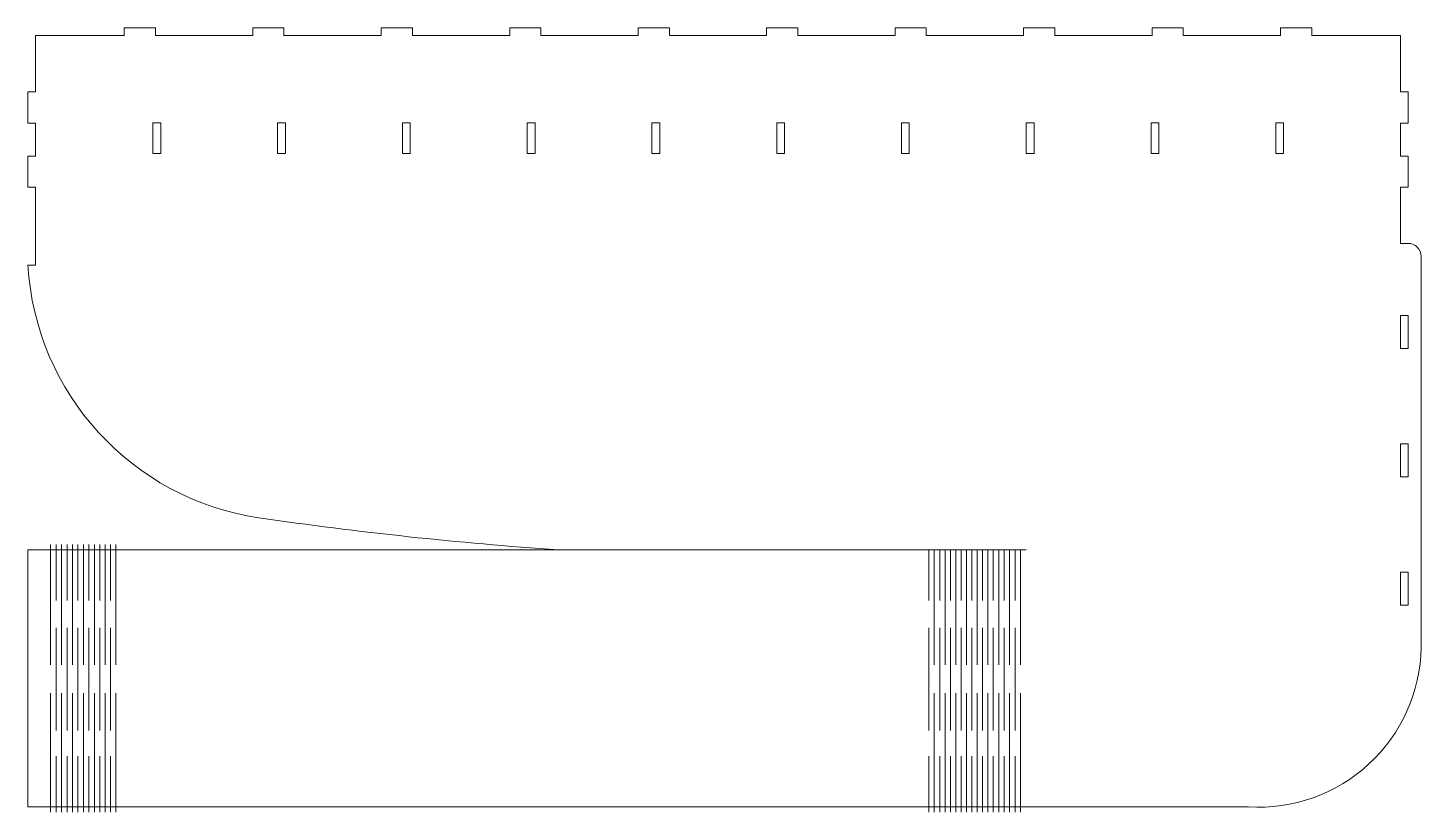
# Model space of a CAD drawing. Header units: centimetres. Extents: x -235 to -122, y -83 to 91.
# Drawn here: x -218 to -161.7, y -20.7 to 11 of the extents above; entities that cross this region are included whole.
import ezdxf

# ---------------------------------------------------------------- set-up
doc = ezdxf.new("R2010")
doc.units = ezdxf.units.CM
doc.header["$MEASUREMENT"] = 0
doc.layers.add('layer 1', color=7, linetype='Continuous')

msp = doc.modelspace()

# ---------------------------------------------------------------- linework, layer by layer
at = {"layer": 'layer 1', "lineweight": 9}
for points, knots in [([(-161.71495, 1.73795), (-161.71504, 1.87727), (-161.77047, 2.01086), (-161.86905, 2.10931), (-161.86905, 2.10931), (-161.96763, 2.20777), (-162.10062, 2.26303), (-162.23995, 2.26295), (-162.23995, 2.26295), (-162.23995, 2.26295), (-162.55495, 2.26295), (-162.55495, 2.26295), (-162.55495, 2.26295), (-162.55495, 2.26295), (-162.55495, 4.53544), (-162.55495, 4.53544), (-162.55495, 4.53544), (-162.55495, 4.53544), (-162.23995, 4.53544), (-162.23995, 4.53544), (-162.23995, 4.53544), (-162.23995, 4.53544), (-162.23995, 5.79544), (-162.23995, 5.79544), (-162.23995, 5.79544), (-162.23995, 5.79544), (-162.55495, 5.79544), (-162.55495, 5.79544), (-162.55495, 5.79544), (-162.55495, 5.79544), (-162.55495, 7.13044), (-162.55495, 7.13044), (-162.55495, 7.13044), (-162.55495, 7.13044), (-162.23995, 7.13044), (-162.23995, 7.13044), (-162.23995, 7.13044), (-162.23995, 7.13044), (-162.23995, 8.39044), (-162.23995, 8.39044), (-162.23995, 8.39044), (-162.23995, 8.39044), (-162.55495, 8.39044), (-162.55495, 8.39044), (-162.55495, 8.39044), (-162.55495, 8.39044), (-162.55495, 10.66295), (-162.55495, 10.66295), (-162.55495, 10.66295), (-162.55495, 10.66295), (-166.13242, 10.66295), (-166.13242, 10.66295), (-166.13242, 10.66295), (-166.13242, 10.66295), (-166.13242, 10.97795), (-166.13242, 10.97795), (-166.13242, 10.97795), (-166.13242, 10.97795), (-167.39242, 10.97795), (-167.39242, 10.97795), (-167.39242, 10.97795), (-167.39242, 10.97795), (-167.39242, 10.66295), (-167.39242, 10.66295), (-167.39242, 10.66295), (-167.39242, 10.66295), (-168.72743, 10.66295), (-168.72743, 10.66295), (-168.72743, 10.66295), (-168.72743, 10.66295), (-169.98743, 10.66295), (-169.98743, 10.66295), (-169.98743, 10.66295), (-169.98743, 10.66295), (-171.32243, 10.66295), (-171.32243, 10.66295), (-171.32243, 10.66295), (-171.32243, 10.66295), (-171.32243, 10.97795), (-171.32243, 10.97795), (-171.32243, 10.97795), (-171.32243, 10.97795), (-172.58243, 10.97795), (-172.58243, 10.97795), (-172.58243, 10.97795), (-172.58243, 10.97795), (-172.58243, 10.66295), (-172.58243, 10.66295), (-172.58243, 10.66295), (-172.58243, 10.66295), (-173.91743, 10.66295), (-173.91743, 10.66295), (-173.91743, 10.66295), (-173.91743, 10.66295), (-175.17743, 10.66295), (-175.17743, 10.66295), (-175.17743, 10.66295), (-175.17743, 10.66295), (-176.51243, 10.66295), (-176.51243, 10.66295), (-176.51243, 10.66295), (-176.51243, 10.66295), (-176.51243, 10.97795), (-176.51243, 10.97795), (-176.51243, 10.97795), (-176.51243, 10.97795), (-177.77243, 10.97795), (-177.77243, 10.97795), (-177.77243, 10.97795), (-177.77243, 10.97795), (-177.77243, 10.66295), (-177.77243, 10.66295), (-177.77243, 10.66295), (-177.77243, 10.66295), (-179.10743, 10.66295), (-179.10743, 10.66295), (-179.10743, 10.66295), (-179.10743, 10.66295), (-180.36743, 10.66295), (-180.36743, 10.66295), (-180.36743, 10.66295), (-180.36743, 10.66295), (-181.70243, 10.66295), (-181.70243, 10.66295), (-181.70243, 10.66295), (-181.70243, 10.66295), (-181.70243, 10.97795), (-181.70243, 10.97795), (-181.70243, 10.97795), (-181.70243, 10.97795), (-182.96243, 10.97795), (-182.96243, 10.97795), (-182.96243, 10.97795), (-182.96243, 10.97795), (-182.96243, 10.66295), (-182.96243, 10.66295), (-182.96243, 10.66295), (-182.96243, 10.66295), (-184.29743, 10.66295), (-184.29743, 10.66295), (-184.29743, 10.66295), (-184.29743, 10.66295), (-185.55743, 10.66295), (-185.55743, 10.66295), (-185.55743, 10.66295), (-185.55743, 10.66295), (-186.89244, 10.66295), (-186.89244, 10.66295), (-186.89244, 10.66295), (-186.89244, 10.66295), (-186.89244, 10.97795), (-186.89244, 10.97795), (-186.89244, 10.97795), (-186.89244, 10.97795), (-188.15244, 10.97795), (-188.15244, 10.97795), (-188.15244, 10.97795), (-188.15244, 10.97795), (-188.15244, 10.66295), (-188.15244, 10.66295), (-188.15244, 10.66295), (-188.15244, 10.66295), (-189.48744, 10.66295), (-189.48744, 10.66295), (-189.48744, 10.66295), (-189.48744, 10.66295), (-190.74744, 10.66295), (-190.74744, 10.66295), (-190.74744, 10.66295), (-190.74744, 10.66295), (-192.08244, 10.66295), (-192.08244, 10.66295), (-192.08244, 10.66295), (-192.08244, 10.66295), (-192.08244, 10.97795), (-192.08244, 10.97795), (-192.08244, 10.97795), (-192.08244, 10.97795), (-193.34244, 10.97795), (-193.34244, 10.97795), (-193.34244, 10.97795), (-193.34244, 10.97795), (-193.34244, 10.66295), (-193.34244, 10.66295), (-193.34244, 10.66295), (-193.34244, 10.66295), (-194.67744, 10.66295), (-194.67744, 10.66295), (-194.67744, 10.66295), (-194.67744, 10.66295), (-195.93744, 10.66295), (-195.93744, 10.66295), (-195.93744, 10.66295), (-195.93744, 10.66295), (-197.27244, 10.66295), (-197.27244, 10.66295), (-197.27244, 10.66295), (-197.27244, 10.66295), (-197.27244, 10.97795), (-197.27244, 10.97795), (-197.27244, 10.97795), (-197.27244, 10.97795), (-198.53244, 10.97795), (-198.53244, 10.97795), (-198.53244, 10.97795), (-198.53244, 10.97795), (-198.53244, 10.66295), (-198.53244, 10.66295), (-198.53244, 10.66295), (-198.53244, 10.66295), (-199.86744, 10.66295), (-199.86744, 10.66295), (-199.86744, 10.66295), (-199.86744, 10.66295), (-201.12744, 10.66295), (-201.12744, 10.66295), (-201.12744, 10.66295), (-201.12744, 10.66295), (-202.46244, 10.66295), (-202.46244, 10.66295), (-202.46244, 10.66295), (-202.46244, 10.66295), (-202.46244, 10.97795), (-202.46244, 10.97795), (-202.46244, 10.97795), (-202.46244, 10.97795), (-203.72244, 10.97795), (-203.72244, 10.97795), (-203.72244, 10.97795), (-203.72244, 10.97795), (-203.72244, 10.66295), (-203.72244, 10.66295), (-203.72244, 10.66295), (-203.72244, 10.66295), (-205.05745, 10.66295), (-205.05745, 10.66295), (-205.05745, 10.66295), (-205.05745, 10.66295), (-206.31745, 10.66295), (-206.31745, 10.66295), (-206.31745, 10.66295), (-206.31745, 10.66295), (-207.65245, 10.66295), (-207.65245, 10.66295), (-207.65245, 10.66295), (-207.65245, 10.66295), (-207.65245, 10.97795), (-207.65245, 10.97795), (-207.65245, 10.97795), (-207.65245, 10.97795), (-208.91245, 10.97795), (-208.91245, 10.97795), (-208.91245, 10.97795), (-208.91245, 10.97795), (-208.91245, 10.66295), (-208.91245, 10.66295), (-208.91245, 10.66295), (-208.91245, 10.66295), (-210.24745, 10.66295), (-210.24745, 10.66295), (-210.24745, 10.66295), (-210.24745, 10.66295), (-211.50745, 10.66295), (-211.50745, 10.66295), (-211.50745, 10.66295), (-211.50745, 10.66295), (-212.84245, 10.66295), (-212.84245, 10.66295), (-212.84245, 10.66295), (-212.84245, 10.66295), (-212.84245, 10.97795), (-212.84245, 10.97795), (-212.84245, 10.97795), (-212.84245, 10.97795), (-214.10245, 10.97795), (-214.10245, 10.97795), (-214.10245, 10.97795), (-214.10245, 10.97795), (-214.10245, 10.66295), (-214.10245, 10.66295), (-214.10245, 10.66295), (-214.10245, 10.66295), (-215.12245, 10.66295), (-215.12245, 10.66295), (-215.12245, 10.66295), (-215.12245, 10.66295), (-216.41995, 10.66295), (-216.41995, 10.66295), (-216.41995, 10.66295), (-216.41995, 10.66295), (-217.67995, 10.66295), (-217.67995, 10.66295), (-217.67995, 10.66295), (-217.67995, 10.66295), (-217.67995, 10.16796), (-217.67995, 10.16796), (-217.67995, 10.16796), (-217.67995, 10.16796), (-217.67995, 8.39044), (-217.67995, 8.39044), (-217.67995, 8.39044), (-217.67995, 8.39044), (-217.99495, 8.39044), (-217.99495, 8.39044), (-217.99495, 8.39044), (-217.99495, 8.39044), (-217.99495, 7.13044), (-217.99495, 7.13044), (-217.99495, 7.13044), (-217.99495, 7.13044), (-217.67995, 7.13044), (-217.67995, 7.13044), (-217.67995, 7.13044), (-217.67995, 7.13044), (-217.67995, 5.79544), (-217.67995, 5.79544), (-217.67995, 5.79544), (-217.67995, 5.79544), (-217.99495, 5.79544), (-217.99495, 5.79544), (-217.99495, 5.79544), (-217.99495, 5.79544), (-217.99495, 4.53544), (-217.99495, 4.53544), (-217.99495, 4.53544), (-217.99495, 4.53544), (-217.67995, 4.53544), (-217.67995, 4.53544), (-217.67995, 4.53544), (-217.67995, 4.53544), (-217.67995, 1.38725), (-217.67995, 1.38725), (-217.67995, 1.38725), (-217.67995, 1.38725), (-217.99221, 1.38725), (-217.99221, 1.38725), (-217.99221, 1.38725), (-217.69108, -3.80048), (-213.80163, -8.06441), (-208.66181, -8.82955), (-208.66181, -8.82955), (-204.64424, -9.41654), (-200.60594, -9.84935), (-196.55522, -10.12705), (-196.55522, -10.12705), (-196.55522, -10.12705), (-217.99495, -10.12705), (-217.99495, -10.12705), (-217.99495, -10.12705), (-217.99495, -10.12705), (-217.99495, -11.37206), (-217.99495, -11.37206), (-217.99495, -11.37206), (-217.99495, -11.37206), (-217.99495, -12.63206), (-217.99495, -12.63206), (-217.99495, -12.63206), (-217.99495, -12.63206), (-217.99495, -17.11706), (-217.99495, -17.11706), (-217.99495, -17.11706), (-217.99495, -17.11706), (-217.99495, -18.37706), (-217.99495, -18.37706), (-217.99495, -18.37706), (-217.99495, -18.37706), (-217.99495, -19.71206), (-217.99495, -19.71206), (-217.99495, -19.71206), (-217.99495, -19.71206), (-217.99495, -20.52205), (-217.99495, -20.52205), (-217.99495, -20.52205), (-217.99495, -20.52205), (-217.67995, -20.52205), (-217.67995, -20.52205), (-217.67995, -20.52205), (-217.67995, -20.52205), (-216.73495, -20.52205), (-216.73495, -20.52205), (-216.73495, -20.52205), (-216.73495, -20.52205), (-215.39995, -20.52205), (-215.39995, -20.52205), (-215.39995, -20.52205), (-215.39995, -20.52205), (-214.13995, -20.52205), (-214.13995, -20.52205), (-214.13995, -20.52205), (-214.13995, -20.52205), (-212.80494, -20.52205), (-212.80494, -20.52205), (-212.80494, -20.52205), (-212.80494, -20.52205), (-211.54494, -20.52205), (-211.54494, -20.52205), (-211.54494, -20.52205), (-211.54494, -20.52205), (-210.20994, -20.52205), (-210.20994, -20.52205), (-210.20994, -20.52205), (-210.20994, -20.52205), (-208.94994, -20.52205), (-208.94994, -20.52205), (-208.94994, -20.52205), (-208.94994, -20.52205), (-207.61494, -20.52205), (-207.61494, -20.52205), (-207.61494, -20.52205), (-207.61494, -20.52205), (-206.35494, -20.52205), (-206.35494, -20.52205), (-206.35494, -20.52205), (-206.35494, -20.52205), (-205.01994, -20.52205), (-205.01994, -20.52205), (-205.01994, -20.52205), (-205.01994, -20.52205), (-203.75994, -20.52205), (-203.75994, -20.52205), (-203.75994, -20.52205), (-203.75994, -20.52205), (-202.42494, -20.52205), (-202.42494, -20.52205), (-202.42494, -20.52205), (-202.42494, -20.52205), (-201.16494, -20.52205), (-201.16494, -20.52205), (-201.16494, -20.52205), (-201.16494, -20.52205), (-199.82994, -20.52205), (-199.82994, -20.52205), (-199.82994, -20.52205), (-199.82994, -20.52205), (-198.56994, -20.52205), (-198.56994, -20.52205), (-198.56994, -20.52205), (-198.56994, -20.52205), (-197.23494, -20.52205), (-197.23494, -20.52205), (-197.23494, -20.52205), (-197.23494, -20.52205), (-195.97494, -20.52205), (-195.97494, -20.52205), (-195.97494, -20.52205), (-195.97494, -20.52205), (-194.63993, -20.52205), (-194.63993, -20.52205), (-194.63993, -20.52205), (-194.63993, -20.52205), (-193.37993, -20.52205), (-193.37993, -20.52205), (-193.37993, -20.52205), (-193.37993, -20.52205), (-192.04493, -20.52205), (-192.04493, -20.52205), (-192.04493, -20.52205), (-192.04493, -20.52205), (-190.78493, -20.52205), (-190.78493, -20.52205), (-190.78493, -20.52205), (-190.78493, -20.52205), (-189.44993, -20.52205), (-189.44993, -20.52205), (-189.44993, -20.52205), (-189.44993, -20.52205), (-188.18993, -20.52205), (-188.18993, -20.52205), (-188.18993, -20.52205), (-188.18993, -20.52205), (-186.85493, -20.52205), (-186.85493, -20.52205), (-186.85493, -20.52205), (-186.85493, -20.52205), (-185.59493, -20.52205), (-185.59493, -20.52205), (-185.59493, -20.52205), (-185.59493, -20.52205), (-184.25993, -20.52205), (-184.25993, -20.52205), (-184.25993, -20.52205), (-184.25993, -20.52205), (-182.99993, -20.52205), (-182.99993, -20.52205), (-182.99993, -20.52205), (-182.99993, -20.52205), (-181.66493, -20.52205), (-181.66493, -20.52205), (-181.66493, -20.52205), (-181.66493, -20.52205), (-180.40493, -20.52205), (-180.40493, -20.52205), (-180.40493, -20.52205), (-180.40493, -20.52205), (-179.06993, -20.52205), (-179.06993, -20.52205), (-179.06993, -20.52205), (-179.06993, -20.52205), (-177.80993, -20.52205), (-177.80993, -20.52205), (-177.80993, -20.52205), (-177.80993, -20.52205), (-176.47492, -20.52205), (-176.47492, -20.52205), (-176.47492, -20.52205), (-176.47492, -20.52205), (-175.21492, -20.52205), (-175.21492, -20.52205), (-175.21492, -20.52205), (-175.21492, -20.52205), (-173.87992, -20.52205), (-173.87992, -20.52205), (-173.87992, -20.52205), (-173.87992, -20.52205), (-172.61992, -20.52205), (-172.61992, -20.52205), (-172.61992, -20.52205), (-172.61992, -20.52205), (-171.28492, -20.52205), (-171.28492, -20.52205), (-171.28492, -20.52205), (-171.28492, -20.52205), (-168.68992, -20.52205), (-168.68992, -20.52205), (-168.68992, -20.52205), (-166.89818, -20.63031), (-165.14, -20.00178), (-163.82294, -18.78217), (-163.82294, -18.78217), (-162.50588, -17.56256), (-161.74447, -15.86686), (-161.71495, -14.07208), (-161.71495, -14.07208), (-161.71495, -14.07208), (-161.71495, 1.73795), (-161.71495, 1.73795)], [0, 0, 0, 0, 0.00740741, 0.00740741, 0.00740741, 0.00740741, 0.01481481, 0.01481481, 0.01481481, 0.01481481, 0.02222222, 0.02222222, 0.02222222, 0.02222222, 0.02962963, 0.02962963, 0.02962963, 0.02962963, 0.03703704, 0.03703704, 0.03703704, 0.03703704, 0.04444444, 0.04444444, 0.04444444, 0.04444444, 0.05185185, 0.05185185, 0.05185185, 0.05185185, 0.05925926, 0.05925926, 0.05925926, 0.05925926, 0.06666667, 0.06666667, 0.06666667, 0.06666667, 0.07407407, 0.07407407, 0.07407407, 0.07407407, 0.08148148, 0.08148148, 0.08148148, 0.08148148, 0.08888889, 0.08888889, 0.08888889, 0.08888889, 0.0962963, 0.0962963, 0.0962963, 0.0962963, 0.1037037, 0.1037037, 0.1037037, 0.1037037, 0.11111111, 0.11111111, 0.11111111, 0.11111111, 0.11851852, 0.11851852, 0.11851852, 0.11851852, 0.12592593, 0.12592593, 0.12592593, 0.12592593, 0.13333333, 0.13333333, 0.13333333, 0.13333333, 0.14074074, 0.14074074, 0.14074074, 0.14074074, 0.14814815, 0.14814815, 0.14814815, 0.14814815, 0.15555556, 0.15555556, 0.15555556, 0.15555556, 0.16296296, 0.16296296, 0.16296296, 0.16296296, 0.17037037, 0.17037037, 0.17037037, 0.17037037, 0.17777778, 0.17777778, 0.17777778, 0.17777778, 0.18518519, 0.18518519, 0.18518519, 0.18518519, 0.19259259, 0.19259259, 0.19259259, 0.19259259, 0.2, 0.2, 0.2, 0.2, 0.20740741, 0.20740741, 0.20740741, 0.20740741, 0.21481481, 0.21481481, 0.21481481, 0.21481481, 0.22222222, 0.22222222, 0.22222222, 0.22222222, 0.22962963, 0.22962963, 0.22962963, 0.22962963, 0.23703704, 0.23703704, 0.23703704, 0.23703704, 0.24444444, 0.24444444, 0.24444444, 0.24444444, 0.25185185, 0.25185185, 0.25185185, 0.25185185, 0.25925926, 0.25925926, 0.25925926, 0.25925926, 0.26666667, 0.26666667, 0.26666667, 0.26666667, 0.27407407, 0.27407407, 0.27407407, 0.27407407, 0.28148148, 0.28148148, 0.28148148, 0.28148148, 0.28888889, 0.28888889, 0.28888889, 0.28888889, 0.2962963, 0.2962963, 0.2962963, 0.2962963, 0.3037037, 0.3037037, 0.3037037, 0.3037037, 0.31111111, 0.31111111, 0.31111111, 0.31111111, 0.31851852, 0.31851852, 0.31851852, 0.31851852, 0.32592593, 0.32592593, 0.32592593, 0.32592593, 0.33333333, 0.33333333, 0.33333333, 0.33333333, 0.34074074, 0.34074074, 0.34074074, 0.34074074, 0.34814815, 0.34814815, 0.34814815, 0.34814815, 0.35555556, 0.35555556, 0.35555556, 0.35555556, 0.36296296, 0.36296296, 0.36296296, 0.36296296, 0.37037037, 0.37037037, 0.37037037, 0.37037037, 0.37777778, 0.37777778, 0.37777778, 0.37777778, 0.38518519, 0.38518519, 0.38518519, 0.38518519, 0.39259259, 0.39259259, 0.39259259, 0.39259259, 0.4, 0.4, 0.4, 0.4, 0.40740741, 0.40740741, 0.40740741, 0.40740741, 0.41481481, 0.41481481, 0.41481481, 0.41481481, 0.42222222, 0.42222222, 0.42222222, 0.42222222, 0.42962963, 0.42962963, 0.42962963, 0.42962963, 0.43703704, 0.43703704, 0.43703704, 0.43703704, 0.44444444, 0.44444444, 0.44444444, 0.44444444, 0.45185185, 0.45185185, 0.45185185, 0.45185185, 0.45925926, 0.45925926, 0.45925926, 0.45925926, 0.46666667, 0.46666667, 0.46666667, 0.46666667, 0.47407407, 0.47407407, 0.47407407, 0.47407407, 0.48148148, 0.48148148, 0.48148148, 0.48148148, 0.48888889, 0.48888889, 0.48888889, 0.48888889, 0.4962963, 0.4962963, 0.4962963, 0.4962963, 0.5037037, 0.5037037, 0.5037037, 0.5037037, 0.51111111, 0.51111111, 0.51111111, 0.51111111, 0.51851852, 0.51851852, 0.51851852, 0.51851852, 0.52592593, 0.52592593, 0.52592593, 0.52592593, 0.53333333, 0.53333333, 0.53333333, 0.53333333, 0.54074074, 0.54074074, 0.54074074, 0.54074074, 0.54814815, 0.54814815, 0.54814815, 0.54814815, 0.55555556, 0.55555556, 0.55555556, 0.55555556, 0.56296296, 0.56296296, 0.56296296, 0.56296296, 0.57037037, 0.57037037, 0.57037037, 0.57037037, 0.57777778, 0.57777778, 0.57777778, 0.57777778, 0.58518519, 0.58518519, 0.58518519, 0.58518519, 0.59259259, 0.59259259, 0.59259259, 0.59259259, 0.6, 0.6, 0.6, 0.6, 0.60740741, 0.60740741, 0.60740741, 0.60740741, 0.61481481, 0.61481481, 0.61481481, 0.61481481, 0.62222222, 0.62222222, 0.62222222, 0.62222222, 0.62962963, 0.62962963, 0.62962963, 0.62962963, 0.63703704, 0.63703704, 0.63703704, 0.63703704, 0.64444444, 0.64444444, 0.64444444, 0.64444444, 0.65185185, 0.65185185, 0.65185185, 0.65185185, 0.65925926, 0.65925926, 0.65925926, 0.65925926, 0.66666667, 0.66666667, 0.66666667, 0.66666667, 0.67407407, 0.67407407, 0.67407407, 0.67407407, 0.68148148, 0.68148148, 0.68148148, 0.68148148, 0.68888889, 0.68888889, 0.68888889, 0.68888889, 0.6962963, 0.6962963, 0.6962963, 0.6962963, 0.7037037, 0.7037037, 0.7037037, 0.7037037, 0.71111111, 0.71111111, 0.71111111, 0.71111111, 0.71851852, 0.71851852, 0.71851852, 0.71851852, 0.72592593, 0.72592593, 0.72592593, 0.72592593, 0.73333333, 0.73333333, 0.73333333, 0.73333333, 0.74074074, 0.74074074, 0.74074074, 0.74074074, 0.74814815, 0.74814815, 0.74814815, 0.74814815, 0.75555556, 0.75555556, 0.75555556, 0.75555556, 0.76296296, 0.76296296, 0.76296296, 0.76296296, 0.77037037, 0.77037037, 0.77037037, 0.77037037, 0.77777778, 0.77777778, 0.77777778, 0.77777778, 0.78518519, 0.78518519, 0.78518519, 0.78518519, 0.79259259, 0.79259259, 0.79259259, 0.79259259, 0.8, 0.8, 0.8, 0.8, 0.80740741, 0.80740741, 0.80740741, 0.80740741, 0.81481481, 0.81481481, 0.81481481, 0.81481481, 0.82222222, 0.82222222, 0.82222222, 0.82222222, 0.82962963, 0.82962963, 0.82962963, 0.82962963, 0.83703704, 0.83703704, 0.83703704, 0.83703704, 0.84444444, 0.84444444, 0.84444444, 0.84444444, 0.85185185, 0.85185185, 0.85185185, 0.85185185, 0.85925926, 0.85925926, 0.85925926, 0.85925926, 0.86666667, 0.86666667, 0.86666667, 0.86666667, 0.87407407, 0.87407407, 0.87407407, 0.87407407, 0.88148148, 0.88148148, 0.88148148, 0.88148148, 0.88888889, 0.88888889, 0.88888889, 0.88888889, 0.8962963, 0.8962963, 0.8962963, 0.8962963, 0.9037037, 0.9037037, 0.9037037, 0.9037037, 0.91111111, 0.91111111, 0.91111111, 0.91111111, 0.91851852, 0.91851852, 0.91851852, 0.91851852, 0.92592593, 0.92592593, 0.92592593, 0.92592593, 0.93333333, 0.93333333, 0.93333333, 0.93333333, 0.94074074, 0.94074074, 0.94074074, 0.94074074, 0.94814815, 0.94814815, 0.94814815, 0.94814815, 0.95555556, 0.95555556, 0.95555556, 0.95555556, 0.96296296, 0.96296296, 0.96296296, 0.96296296, 0.97037037, 0.97037037, 0.97037037, 0.97037037, 0.97777778, 0.97777778, 0.97777778, 0.97777778, 0.98518519, 0.98518519, 0.98518519, 0.98518519, 1, 1, 1, 1]), ([(-212.62948, 5.90194), (-212.62948, 5.90194), (-212.62948, 7.14094), (-212.62948, 7.14094), (-212.62948, 7.14094), (-212.62948, 7.14094), (-212.94448, 7.14094), (-212.94448, 7.14094), (-212.94448, 7.14094), (-212.94448, 7.14094), (-212.94448, 5.90194), (-212.94448, 5.90194), (-212.94448, 5.90194), (-212.94448, 5.90194), (-212.62948, 5.90194), (-212.62948, 5.90194)], [0, 0, 0, 0, 0.2, 0.2, 0.2, 0.2, 0.4, 0.4, 0.4, 0.4, 0.6, 0.6, 0.6, 0.6, 1, 1, 1, 1]), ([(-207.58948, 5.90194), (-207.58948, 5.90194), (-207.58948, 7.14094), (-207.58948, 7.14094), (-207.58948, 7.14094), (-207.58948, 7.14094), (-207.90448, 7.14094), (-207.90448, 7.14094), (-207.90448, 7.14094), (-207.90448, 7.14094), (-207.90448, 5.90194), (-207.90448, 5.90194), (-207.90448, 5.90194), (-207.90448, 5.90194), (-207.58948, 5.90194), (-207.58948, 5.90194)], [0, 0, 0, 0, 0.2, 0.2, 0.2, 0.2, 0.4, 0.4, 0.4, 0.4, 0.6, 0.6, 0.6, 0.6, 1, 1, 1, 1]), ([(-202.54948, 5.90194), (-202.54948, 5.90194), (-202.54948, 7.14094), (-202.54948, 7.14094), (-202.54948, 7.14094), (-202.54948, 7.14094), (-202.86448, 7.14094), (-202.86448, 7.14094), (-202.86448, 7.14094), (-202.86448, 7.14094), (-202.86448, 5.90194), (-202.86448, 5.90194), (-202.86448, 5.90194), (-202.86448, 5.90194), (-202.54948, 5.90194), (-202.54948, 5.90194)], [0, 0, 0, 0, 0.2, 0.2, 0.2, 0.2, 0.4, 0.4, 0.4, 0.4, 0.6, 0.6, 0.6, 0.6, 1, 1, 1, 1]), ([(-197.50948, 5.90194), (-197.50948, 5.90194), (-197.50948, 7.14094), (-197.50948, 7.14094), (-197.50948, 7.14094), (-197.50948, 7.14094), (-197.82448, 7.14094), (-197.82448, 7.14094), (-197.82448, 7.14094), (-197.82448, 7.14094), (-197.82448, 5.90194), (-197.82448, 5.90194), (-197.82448, 5.90194), (-197.82448, 5.90194), (-197.50948, 5.90194), (-197.50948, 5.90194)], [0, 0, 0, 0, 0.2, 0.2, 0.2, 0.2, 0.4, 0.4, 0.4, 0.4, 0.6, 0.6, 0.6, 0.6, 1, 1, 1, 1]), ([(-192.46948, 5.90194), (-192.46948, 5.90194), (-192.46948, 7.14094), (-192.46948, 7.14094), (-192.46948, 7.14094), (-192.46948, 7.14094), (-192.78448, 7.14094), (-192.78448, 7.14094), (-192.78448, 7.14094), (-192.78448, 7.14094), (-192.78448, 5.90194), (-192.78448, 5.90194), (-192.78448, 5.90194), (-192.78448, 5.90194), (-192.46948, 5.90194), (-192.46948, 5.90194)], [0, 0, 0, 0, 0.2, 0.2, 0.2, 0.2, 0.4, 0.4, 0.4, 0.4, 0.6, 0.6, 0.6, 0.6, 1, 1, 1, 1]), ([(-187.42948, 5.90194), (-187.42948, 5.90194), (-187.42948, 7.14094), (-187.42948, 7.14094), (-187.42948, 7.14094), (-187.42948, 7.14094), (-187.74448, 7.14094), (-187.74448, 7.14094), (-187.74448, 7.14094), (-187.74448, 7.14094), (-187.74448, 5.90194), (-187.74448, 5.90194), (-187.74448, 5.90194), (-187.74448, 5.90194), (-187.42948, 5.90194), (-187.42948, 5.90194)], [0, 0, 0, 0, 0.2, 0.2, 0.2, 0.2, 0.4, 0.4, 0.4, 0.4, 0.6, 0.6, 0.6, 0.6, 1, 1, 1, 1]), ([(-182.38948, 5.90194), (-182.38948, 5.90194), (-182.38948, 7.14094), (-182.38948, 7.14094), (-182.38948, 7.14094), (-182.38948, 7.14094), (-182.70448, 7.14094), (-182.70448, 7.14094), (-182.70448, 7.14094), (-182.70448, 7.14094), (-182.70448, 5.90194), (-182.70448, 5.90194), (-182.70448, 5.90194), (-182.70448, 5.90194), (-182.38948, 5.90194), (-182.38948, 5.90194)], [0, 0, 0, 0, 0.2, 0.2, 0.2, 0.2, 0.4, 0.4, 0.4, 0.4, 0.6, 0.6, 0.6, 0.6, 1, 1, 1, 1]), ([(-177.34948, 5.90194), (-177.34948, 5.90194), (-177.34948, 7.14094), (-177.34948, 7.14094), (-177.34948, 7.14094), (-177.34948, 7.14094), (-177.66448, 7.14094), (-177.66448, 7.14094), (-177.66448, 7.14094), (-177.66448, 7.14094), (-177.66448, 5.90194), (-177.66448, 5.90194), (-177.66448, 5.90194), (-177.66448, 5.90194), (-177.34948, 5.90194), (-177.34948, 5.90194)], [0, 0, 0, 0, 0.2, 0.2, 0.2, 0.2, 0.4, 0.4, 0.4, 0.4, 0.6, 0.6, 0.6, 0.6, 1, 1, 1, 1]), ([(-172.30948, 5.90194), (-172.30948, 5.90194), (-172.30948, 7.14094), (-172.30948, 7.14094), (-172.30948, 7.14094), (-172.30948, 7.14094), (-172.62448, 7.14094), (-172.62448, 7.14094), (-172.62448, 7.14094), (-172.62448, 7.14094), (-172.62448, 5.90194), (-172.62448, 5.90194), (-172.62448, 5.90194), (-172.62448, 5.90194), (-172.30948, 5.90194), (-172.30948, 5.90194)], [0, 0, 0, 0, 0.2, 0.2, 0.2, 0.2, 0.4, 0.4, 0.4, 0.4, 0.6, 0.6, 0.6, 0.6, 1, 1, 1, 1]), ([(-167.26948, 5.90194), (-167.26948, 5.90194), (-167.26948, 7.14094), (-167.26948, 7.14094), (-167.26948, 7.14094), (-167.26948, 7.14094), (-167.58448, 7.14094), (-167.58448, 7.14094), (-167.58448, 7.14094), (-167.58448, 7.14094), (-167.58448, 5.90194), (-167.58448, 5.90194), (-167.58448, 5.90194), (-167.58448, 5.90194), (-167.26948, 5.90194), (-167.26948, 5.90194)], [0, 0, 0, 0, 0.2, 0.2, 0.2, 0.2, 0.4, 0.4, 0.4, 0.4, 0.6, 0.6, 0.6, 0.6, 1, 1, 1, 1]), ([(-162.55495, -1.98866), (-162.55495, -1.98866), (-162.23995, -1.98866), (-162.23995, -1.98866), (-162.23995, -1.98866), (-162.23995, -1.98866), (-162.23995, -0.65366), (-162.23995, -0.65366), (-162.23995, -0.65366), (-162.23995, -0.65366), (-162.55495, -0.65366), (-162.55495, -0.65366), (-162.55495, -0.65366), (-162.55495, -0.65366), (-162.55495, -1.98866), (-162.55495, -1.98866)], [0, 0, 0, 0, 0.2, 0.2, 0.2, 0.2, 0.4, 0.4, 0.4, 0.4, 0.6, 0.6, 0.6, 0.6, 1, 1, 1, 1]), ([(-162.55495, -7.17866), (-162.55495, -7.17866), (-162.23995, -7.17866), (-162.23995, -7.17866), (-162.23995, -7.17866), (-162.23995, -7.17866), (-162.23995, -5.84366), (-162.23995, -5.84366), (-162.23995, -5.84366), (-162.23995, -5.84366), (-162.55495, -5.84366), (-162.55495, -5.84366), (-162.55495, -5.84366), (-162.55495, -5.84366), (-162.55495, -7.17866), (-162.55495, -7.17866)], [0, 0, 0, 0, 0.2, 0.2, 0.2, 0.2, 0.4, 0.4, 0.4, 0.4, 0.6, 0.6, 0.6, 0.6, 1, 1, 1, 1]), ([(-162.55495, -12.36867), (-162.55495, -12.36867), (-162.23995, -12.36867), (-162.23995, -12.36867), (-162.23995, -12.36867), (-162.23995, -12.36867), (-162.23995, -11.03366), (-162.23995, -11.03366), (-162.23995, -11.03366), (-162.23995, -11.03366), (-162.55495, -11.03366), (-162.55495, -11.03366), (-162.55495, -11.03366), (-162.55495, -11.03366), (-162.55495, -12.36867), (-162.55495, -12.36867)], [0, 0, 0, 0, 0.2, 0.2, 0.2, 0.2, 0.4, 0.4, 0.4, 0.4, 0.6, 0.6, 0.6, 0.6, 1, 1, 1, 1])]:
    msp.add_open_spline(points, degree=3, knots=knots, dxfattribs=at)
for points in [[(-217.08145, -14.77949), (-217.08145, -14.77949), (-217.08145, -9.91705), (-217.08145, -9.91705)], [(-216.85045, -9.91705), (-216.85045, -9.91705), (-216.85045, -12.17455), (-216.85045, -12.17455)], [(-216.62995, -14.77949), (-216.62995, -14.77949), (-216.62995, -9.91705), (-216.62995, -9.91705)], [(-216.40945, -9.91705), (-216.40945, -9.91705), (-216.40945, -12.17455), (-216.40945, -12.17455)], [(-216.18895, -14.77949), (-216.18895, -14.77949), (-216.18895, -9.91705), (-216.18895, -9.91705)], [(-215.97895, -9.91705), (-215.97895, -9.91705), (-215.97895, -12.17455), (-215.97895, -12.17455)], [(-215.74795, -14.77949), (-215.74795, -14.77949), (-215.74795, -9.91705), (-215.74795, -9.91705)], [(-215.52745, -9.91705), (-215.52745, -9.91705), (-215.52745, -12.17455), (-215.52745, -12.17455)], [(-215.30695, -14.77949), (-215.30695, -14.77949), (-215.30695, -9.91705), (-215.30695, -9.91705)], [(-215.08645, -9.91705), (-215.08645, -9.91705), (-215.08645, -12.17455), (-215.08645, -12.17455)], [(-214.87645, -14.77949), (-214.87645, -14.77949), (-214.87645, -9.91705), (-214.87645, -9.91705)], [(-214.65595, -9.91705), (-214.65595, -9.91705), (-214.65595, -12.17455), (-214.65595, -12.17455)], [(-214.43545, -14.77949), (-214.43545, -14.77949), (-214.43545, -9.91705), (-214.43545, -9.91705)], [(-177.66448, -10.12705), (-177.66448, -10.12705), (-196.55522, -10.12705), (-196.55522, -10.12705)], [(-181.60198, -10.12705), (-181.60198, -10.12705), (-181.60198, -12.17455), (-181.60198, -12.17455)], [(-181.38148, -14.77949), (-181.38148, -14.77949), (-181.38148, -10.12705), (-181.38148, -10.12705)], [(-181.16098, -10.12705), (-181.16098, -10.12705), (-181.16098, -12.17455), (-181.16098, -12.17455)], [(-180.94048, -14.77949), (-180.94048, -14.77949), (-180.94048, -10.12705), (-180.94048, -10.12705)], [(-180.73048, -10.12705), (-180.73048, -10.12705), (-180.73048, -12.17455), (-180.73048, -12.17455)], [(-180.50998, -14.77949), (-180.50998, -14.77949), (-180.50998, -10.12705), (-180.50998, -10.12705)], [(-180.29998, -10.12705), (-180.29998, -10.12705), (-180.29998, -12.17455), (-180.29998, -12.17455)], [(-180.07948, -14.77949), (-180.07948, -14.77949), (-180.07948, -10.12705), (-180.07948, -10.12705)], [(-179.86948, -10.12705), (-179.86948, -10.12705), (-179.86948, -12.17455), (-179.86948, -12.17455)], [(-179.64898, -14.77949), (-179.64898, -14.77949), (-179.64898, -10.12705), (-179.64898, -10.12705)], [(-179.43898, -10.12705), (-179.43898, -10.12705), (-179.43898, -12.17455), (-179.43898, -12.17455)], [(-179.21848, -14.77949), (-179.21848, -14.77949), (-179.21848, -10.12705), (-179.21848, -10.12705)], [(-178.99798, -10.12705), (-178.99798, -10.12705), (-178.99798, -12.17455), (-178.99798, -12.17455)], [(-178.77748, -14.77949), (-178.77748, -14.77949), (-178.77748, -10.12705), (-178.77748, -10.12705)], [(-178.55698, -10.12705), (-178.55698, -10.12705), (-178.55698, -12.17455), (-178.55698, -12.17455)], [(-178.33648, -14.77949), (-178.33648, -14.77949), (-178.33648, -10.12705), (-178.33648, -10.12705)], [(-178.11598, -10.12705), (-178.11598, -10.12705), (-178.11598, -12.17455), (-178.11598, -12.17455)], [(-177.89548, -14.77949), (-177.89548, -14.77949), (-177.89548, -10.12705), (-177.89548, -10.12705)], [(-216.85045, -13.27705), (-216.85045, -13.27705), (-216.85045, -17.42455), (-216.85045, -17.42455)], [(-216.40945, -13.27705), (-216.40945, -13.27705), (-216.40945, -17.42455), (-216.40945, -17.42455)], [(-215.97895, -13.27705), (-215.97895, -13.27705), (-215.97895, -17.42455), (-215.97895, -17.42455)], [(-215.52745, -13.27705), (-215.52745, -13.27705), (-215.52745, -17.42455), (-215.52745, -17.42455)], [(-215.08645, -13.27705), (-215.08645, -13.27705), (-215.08645, -17.42455), (-215.08645, -17.42455)], [(-214.65595, -13.27705), (-214.65595, -13.27705), (-214.65595, -17.42455), (-214.65595, -17.42455)], [(-181.60198, -13.27705), (-181.60198, -13.27705), (-181.60198, -17.42455), (-181.60198, -17.42455)], [(-181.16098, -13.27705), (-181.16098, -13.27705), (-181.16098, -17.42455), (-181.16098, -17.42455)], [(-180.73048, -13.27705), (-180.73048, -13.27705), (-180.73048, -17.42455), (-180.73048, -17.42455)], [(-180.29998, -13.27705), (-180.29998, -13.27705), (-180.29998, -17.42455), (-180.29998, -17.42455)], [(-179.86948, -13.27705), (-179.86948, -13.27705), (-179.86948, -17.42455), (-179.86948, -17.42455)], [(-179.43898, -13.27705), (-179.43898, -13.27705), (-179.43898, -17.42455), (-179.43898, -17.42455)], [(-178.99798, -13.27705), (-178.99798, -13.27705), (-178.99798, -17.42455), (-178.99798, -17.42455)], [(-178.55698, -13.27705), (-178.55698, -13.27705), (-178.55698, -17.42455), (-178.55698, -17.42455)], [(-178.11598, -13.27705), (-178.11598, -13.27705), (-178.11598, -17.42455), (-178.11598, -17.42455)], [(-217.08145, -15.92212), (-217.08145, -15.92212), (-217.08145, -20.73205), (-217.08145, -20.73205)], [(-216.62995, -15.92212), (-216.62995, -15.92212), (-216.62995, -20.73205), (-216.62995, -20.73205)], [(-216.18895, -15.92212), (-216.18895, -15.92212), (-216.18895, -20.73205), (-216.18895, -20.73205)], [(-215.74795, -15.92212), (-215.74795, -15.92212), (-215.74795, -20.73205), (-215.74795, -20.73205)], [(-215.30695, -15.92212), (-215.30695, -15.92212), (-215.30695, -20.73205), (-215.30695, -20.73205)], [(-214.87645, -15.92212), (-214.87645, -15.92212), (-214.87645, -20.73205), (-214.87645, -20.73205)], [(-214.43545, -15.92212), (-214.43545, -15.92212), (-214.43545, -20.73205), (-214.43545, -20.73205)], [(-181.38148, -15.92212), (-181.38148, -15.92212), (-181.38148, -20.73205), (-181.38148, -20.73205)], [(-180.94048, -15.92212), (-180.94048, -15.92212), (-180.94048, -20.73205), (-180.94048, -20.73205)], [(-180.50998, -15.92212), (-180.50998, -15.92212), (-180.50998, -20.73205), (-180.50998, -20.73205)], [(-180.07948, -15.92212), (-180.07948, -15.92212), (-180.07948, -20.73205), (-180.07948, -20.73205)], [(-179.64898, -15.92212), (-179.64898, -15.92212), (-179.64898, -20.73205), (-179.64898, -20.73205)], [(-179.21848, -15.92212), (-179.21848, -15.92212), (-179.21848, -20.73205), (-179.21848, -20.73205)], [(-178.77748, -15.92212), (-178.77748, -15.92212), (-178.77748, -20.73205), (-178.77748, -20.73205)], [(-178.33648, -15.92212), (-178.33648, -15.92212), (-178.33648, -20.73205), (-178.33648, -20.73205)], [(-177.89548, -15.92212), (-177.89548, -15.92212), (-177.89548, -20.73205), (-177.89548, -20.73205)], [(-216.85045, -20.73205), (-216.85045, -20.73205), (-216.85045, -18.47455), (-216.85045, -18.47455)], [(-216.40945, -20.73205), (-216.40945, -20.73205), (-216.40945, -18.47455), (-216.40945, -18.47455)], [(-215.97895, -20.73205), (-215.97895, -20.73205), (-215.97895, -18.47455), (-215.97895, -18.47455)], [(-215.52745, -20.73205), (-215.52745, -20.73205), (-215.52745, -18.47455), (-215.52745, -18.47455)], [(-215.08645, -20.73205), (-215.08645, -20.73205), (-215.08645, -18.47455), (-215.08645, -18.47455)], [(-214.65595, -20.73205), (-214.65595, -20.73205), (-214.65595, -18.47455), (-214.65595, -18.47455)], [(-181.60198, -20.73205), (-181.60198, -20.73205), (-181.60198, -18.47455), (-181.60198, -18.47455)], [(-181.16098, -20.73205), (-181.16098, -20.73205), (-181.16098, -18.47455), (-181.16098, -18.47455)], [(-180.73048, -20.73205), (-180.73048, -20.73205), (-180.73048, -18.47455), (-180.73048, -18.47455)], [(-180.29998, -20.73205), (-180.29998, -20.73205), (-180.29998, -18.47455), (-180.29998, -18.47455)], [(-179.86948, -20.73205), (-179.86948, -20.73205), (-179.86948, -18.47455), (-179.86948, -18.47455)], [(-179.43898, -20.73205), (-179.43898, -20.73205), (-179.43898, -18.47455), (-179.43898, -18.47455)], [(-178.99798, -20.73205), (-178.99798, -20.73205), (-178.99798, -18.47455), (-178.99798, -18.47455)], [(-178.55698, -20.73205), (-178.55698, -20.73205), (-178.55698, -18.47455), (-178.55698, -18.47455)], [(-178.11598, -20.73205), (-178.11598, -20.73205), (-178.11598, -18.47455), (-178.11598, -18.47455)]]:
    msp.add_open_spline(points, degree=3, dxfattribs=at)

doc.saveas('drawing.dxf')
